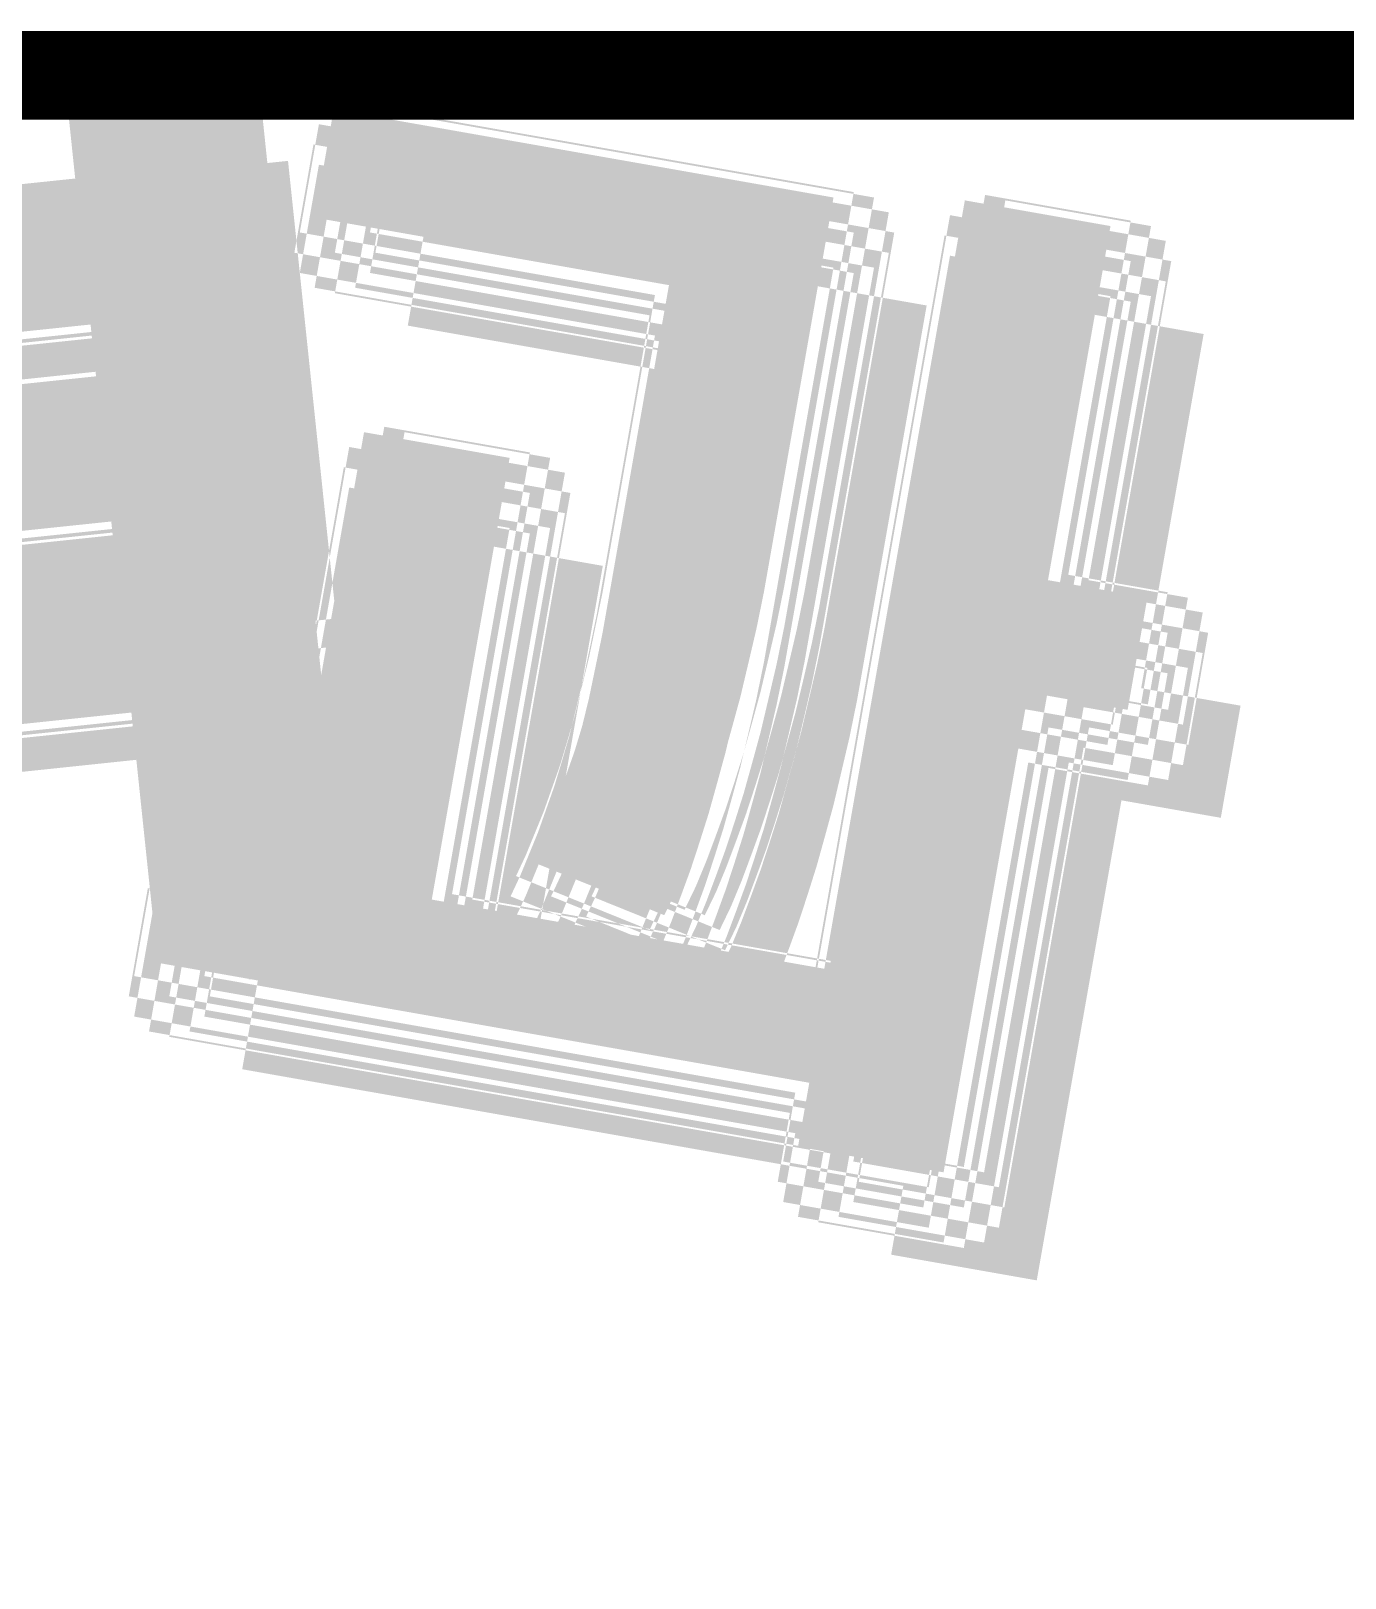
# Model space of a CAD drawing. Header units: millimetres. Extents: x 13 to 1587, y -16 to 1328.
# Drawn here: x 440.3 to 648, y 1062.5 to 1307 of the extents above; entities that cross this region are included whole.
import ezdxf

# ---------------------------------------------------------------- set-up
doc = ezdxf.new("R2010")
doc.units = ezdxf.units.MM
doc.layers.add('BC_데모', color=7, linetype='Continuous')

msp = doc.modelspace()

# ---------------------------------------------------------------- hatches: boundary and pattern name
at = {"layer": 'BC_데모', "true_color": 0x141414}
h = msp.add_hatch(color=250, dxfattribs=at)
h.paths.add_polyline_path([(424.47, 1266.65), (424.53, 1266.12), (452.07, 1269.01), (453.83, 1252.32), (424.43, 1249.23), (425.94, 1234.8), (455.34, 1237.89), (456.54, 1226.5), (476.14, 1228.56), (468.54, 1300.87), (448.94, 1298.81), (450.54, 1283.58), (424.32, 1280.82), (423, 1293.4), (362.6, 1287.06), (364.14, 1272.49), (405.06, 1276.79), (405.64, 1271.23), (405.72, 1266.68), (405.11, 1262.33), (403.82, 1258.05), (401.85, 1253.82), (399.07, 1249.65), (395.61, 1245.67), (391.59, 1241.9), (387.13, 1238.48), (382.23, 1235.42), (376.9, 1232.59), (371, 1230.09), (364.67, 1227.96), (370.46, 1216.11), (378.49, 1218.7), (385.81, 1221.74), (392.56, 1225), (398.61, 1228.58), (404.22, 1232.51), (409.13, 1236.78), (413.23, 1241.09), (416.76, 1245.75), (419.6, 1250.6), (421.86, 1255.79), (423.45, 1261.05)])
h.paths.add_polyline_path([(376.08, 1213.62), (377.6, 1199.19), (458.52, 1207.69), (462.32, 1171.54), (481.92, 1173.6), (476.6, 1224.19)])
h = msp.add_hatch(color=250, dxfattribs=at)
h.paths.add_polyline_path([(427.17, 1267.37), (427.23, 1266.84), (454.77, 1269.73), (456.53, 1253.05), (427.13, 1249.96), (428.64, 1235.52), (458.04, 1238.61), (459.24, 1227.22), (478.84, 1229.28), (471.24, 1301.59), (451.64, 1299.53), (453.24, 1284.3), (427.02, 1281.55), (425.7, 1294.13), (365.3, 1287.78), (366.84, 1273.21), (407.76, 1277.51), (408.34, 1271.95), (408.42, 1267.41), (407.81, 1263.06), (406.52, 1258.77), (404.55, 1254.55), (401.77, 1250.37), (398.31, 1246.39), (394.29, 1242.62), (389.83, 1239.21), (384.93, 1236.15), (379.6, 1233.31), (373.7, 1230.82), (367.37, 1228.68), (373.16, 1216.84), (381.19, 1219.42), (388.51, 1222.46), (395.26, 1225.72), (401.31, 1229.3), (406.92, 1233.24), (411.83, 1237.5), (415.93, 1241.82), (419.46, 1246.47), (422.3, 1251.32), (424.56, 1256.52), (426.15, 1261.77)])
h.paths.add_polyline_path([(378.78, 1214.35), (380.3, 1199.91), (461.22, 1208.42), (465.02, 1172.26), (484.62, 1174.32), (479.3, 1224.91)])
h = msp.add_hatch(color=250, dxfattribs=at)
h.paths.add_polyline_path([(429.87, 1266.65), (429.93, 1266.12), (457.47, 1269.01), (459.23, 1252.32), (429.83, 1249.23), (431.34, 1234.8), (460.74, 1237.89), (461.94, 1226.5), (481.54, 1228.56), (473.94, 1300.87), (454.34, 1298.81), (455.94, 1283.58), (429.72, 1280.82), (428.4, 1293.4), (368, 1287.06), (369.54, 1272.49), (410.46, 1276.79), (411.04, 1271.23), (411.12, 1266.68), (410.51, 1262.33), (409.22, 1258.05), (407.25, 1253.82), (404.47, 1249.65), (401.01, 1245.67), (396.99, 1241.9), (392.53, 1238.48), (387.63, 1235.42), (382.3, 1232.59), (376.4, 1230.09), (370.07, 1227.96), (375.86, 1216.11), (383.89, 1218.7), (391.21, 1221.74), (397.96, 1225), (404.01, 1228.58), (409.62, 1232.51), (414.53, 1236.78), (418.63, 1241.09), (422.16, 1245.75), (425, 1250.6), (427.26, 1255.79), (428.85, 1261.05)])
h.paths.add_polyline_path([(381.48, 1213.62), (383, 1199.19), (463.92, 1207.69), (467.72, 1171.54), (487.32, 1173.6), (482, 1224.19)])
h = msp.add_hatch(color=250, dxfattribs=at)
h.paths.add_polyline_path([(422.49, 1264.67), (422.55, 1264.14), (450.1, 1267.03), (451.85, 1250.35), (422.45, 1247.26), (423.97, 1232.82), (453.37, 1235.91), (454.57, 1224.52), (474.17, 1226.58), (466.57, 1298.89), (446.97, 1296.83), (448.57, 1281.6), (422.34, 1278.85), (421.02, 1291.43), (360.63, 1285.08), (362.16, 1270.51), (403.08, 1274.81), (403.67, 1269.25), (403.74, 1264.71), (403.13, 1260.36), (401.84, 1256.07), (399.87, 1251.85), (397.1, 1247.67), (393.63, 1243.69), (389.61, 1239.92), (385.15, 1236.51), (380.25, 1233.45), (374.92, 1230.61), (369.03, 1228.12), (362.69, 1225.98), (368.49, 1214.14), (376.52, 1216.72), (383.83, 1219.76), (390.58, 1223.02), (396.63, 1226.6), (402.25, 1230.54), (407.15, 1234.8), (411.25, 1239.12), (414.78, 1243.77), (417.62, 1248.62), (419.89, 1253.82), (421.48, 1259.07)])
h.paths.add_polyline_path([(374.1, 1211.65), (375.62, 1197.21), (456.54, 1205.72), (460.34, 1169.56), (479.94, 1171.62), (474.63, 1222.21)])
h = msp.add_hatch(color=250, dxfattribs=at)
h.paths.add_polyline_path([(431.85, 1264.67), (431.9, 1264.14), (459.45, 1267.03), (461.2, 1250.35), (431.8, 1247.26), (433.32, 1232.82), (462.72, 1235.91), (463.92, 1224.52), (483.52, 1226.58), (475.92, 1298.89), (456.32, 1296.83), (457.92, 1281.6), (431.7, 1278.85), (430.37, 1291.43), (369.98, 1285.08), (371.51, 1270.51), (412.44, 1274.81), (413.02, 1269.25), (413.1, 1264.71), (412.48, 1260.36), (411.19, 1256.07), (409.23, 1251.85), (406.45, 1247.67), (402.99, 1243.69), (398.96, 1239.92), (394.5, 1236.51), (389.6, 1233.45), (384.28, 1230.61), (378.38, 1228.12), (372.04, 1225.98), (377.84, 1214.14), (385.87, 1216.72), (393.18, 1219.76), (399.94, 1223.02), (405.99, 1226.6), (411.6, 1230.54), (416.51, 1234.8), (420.61, 1239.12), (424.13, 1243.77), (426.97, 1248.62), (429.24, 1253.82), (430.83, 1259.07)])
h.paths.add_polyline_path([(383.46, 1211.65), (384.97, 1197.21), (465.9, 1205.72), (469.7, 1169.56), (489.3, 1171.62), (483.98, 1222.21)])
h = msp.add_hatch(color=250, dxfattribs=at)
h.paths.add_polyline_path([(421.77, 1261.97), (421.83, 1261.44), (449.37, 1264.33), (451.13, 1247.65), (421.73, 1244.56), (423.24, 1230.12), (452.64, 1233.21), (453.84, 1221.82), (473.44, 1223.88), (465.84, 1296.19), (446.24, 1294.13), (447.84, 1278.9), (421.62, 1276.15), (420.3, 1288.73), (359.9, 1282.38), (361.44, 1267.81), (402.36, 1272.11), (402.94, 1266.55), (403.02, 1262.01), (402.41, 1257.66), (401.12, 1253.37), (399.15, 1249.15), (396.37, 1244.97), (392.91, 1240.99), (388.89, 1237.22), (384.43, 1233.81), (379.53, 1230.75), (374.2, 1227.91), (368.3, 1225.42), (361.97, 1223.28), (367.76, 1211.44), (375.79, 1214.02), (383.11, 1217.06), (389.86, 1220.32), (395.91, 1223.9), (401.52, 1227.84), (406.43, 1232.1), (410.53, 1236.42), (414.06, 1241.07), (416.9, 1245.92), (419.16, 1251.12), (420.75, 1256.37)])
h.paths.add_polyline_path([(373.38, 1208.95), (374.9, 1194.51), (455.82, 1203.02), (459.62, 1166.86), (479.22, 1168.92), (473.9, 1219.51)])
at = {"layer": 'BC_데모', "true_color": 0xffd90f}
h = msp.add_hatch(color=40, dxfattribs=at)
h.paths.add_polyline_path([(427.17, 1261.97), (427.23, 1261.44), (454.77, 1264.33), (456.53, 1247.65), (427.13, 1244.56), (428.64, 1230.12), (458.04, 1233.21), (459.24, 1221.82), (478.84, 1223.88), (471.24, 1296.19), (451.64, 1294.13), (453.24, 1278.9), (427.02, 1276.15), (425.7, 1288.73), (365.3, 1282.38), (366.84, 1267.81), (407.76, 1272.11), (408.34, 1266.55), (408.42, 1262.01), (407.81, 1257.66), (406.52, 1253.37), (404.55, 1249.15), (401.77, 1244.97), (398.31, 1240.99), (394.29, 1237.22), (389.83, 1233.81), (384.93, 1230.75), (379.6, 1227.91), (373.7, 1225.42), (367.37, 1223.28), (373.16, 1211.44), (381.19, 1214.02), (388.51, 1217.06), (395.26, 1220.32), (401.31, 1223.9), (406.92, 1227.84), (411.83, 1232.1), (415.93, 1236.42), (419.46, 1241.07), (422.3, 1245.92), (424.56, 1251.12), (426.15, 1256.37)])
h.paths.add_polyline_path([(378.78, 1208.95), (380.3, 1194.51), (461.22, 1203.02), (465.02, 1166.86), (484.62, 1168.92), (479.3, 1219.51)])
at = {"layer": 'BC_데모', "true_color": 0x141414}
h = msp.add_hatch(color=250, dxfattribs=at)
h.paths.add_polyline_path([(432.57, 1261.97), (432.63, 1261.44), (460.17, 1264.33), (461.93, 1247.65), (432.53, 1244.56), (434.04, 1230.12), (463.44, 1233.21), (464.64, 1221.82), (484.24, 1223.88), (476.64, 1296.19), (457.04, 1294.13), (458.64, 1278.9), (432.42, 1276.15), (431.1, 1288.73), (370.7, 1282.38), (372.24, 1267.81), (413.16, 1272.11), (413.74, 1266.55), (413.82, 1262.01), (413.21, 1257.66), (411.92, 1253.37), (409.95, 1249.15), (407.17, 1244.97), (403.71, 1240.99), (399.69, 1237.22), (395.23, 1233.81), (390.33, 1230.75), (385, 1227.91), (379.1, 1225.42), (372.77, 1223.28), (378.56, 1211.44), (386.59, 1214.02), (393.91, 1217.06), (400.66, 1220.32), (406.71, 1223.9), (412.32, 1227.84), (417.23, 1232.1), (421.33, 1236.42), (424.86, 1241.07), (427.7, 1245.92), (429.96, 1251.12), (431.55, 1256.37)])
h.paths.add_polyline_path([(384.18, 1208.95), (385.7, 1194.51), (466.62, 1203.02), (470.42, 1166.86), (490.02, 1168.92), (484.7, 1219.51)])
h = msp.add_hatch(color=250, dxfattribs=at)
h.paths.add_polyline_path([(422.49, 1259.27), (422.55, 1258.74), (450.1, 1261.63), (451.85, 1244.95), (422.45, 1241.86), (423.97, 1227.42), (453.37, 1230.51), (454.57, 1219.12), (474.17, 1221.18), (466.57, 1293.49), (446.97, 1291.43), (448.57, 1276.2), (422.34, 1273.45), (421.02, 1286.03), (360.63, 1279.68), (362.16, 1265.11), (403.08, 1269.41), (403.67, 1263.85), (403.74, 1259.31), (403.13, 1254.96), (401.84, 1250.67), (399.87, 1246.45), (397.1, 1242.27), (393.63, 1238.29), (389.61, 1234.52), (385.15, 1231.11), (380.25, 1228.05), (374.92, 1225.21), (369.03, 1222.72), (362.69, 1220.58), (368.49, 1208.74), (376.52, 1211.32), (383.83, 1214.36), (390.58, 1217.62), (396.63, 1221.2), (402.25, 1225.14), (407.15, 1229.4), (411.25, 1233.72), (414.78, 1238.37), (417.62, 1243.22), (419.89, 1248.42), (421.48, 1253.67)])
h.paths.add_polyline_path([(374.1, 1206.25), (375.62, 1191.81), (456.54, 1200.32), (460.34, 1164.16), (479.94, 1166.22), (474.63, 1216.81)])
h = msp.add_hatch(color=250, dxfattribs=at)
h.paths.add_polyline_path([(431.85, 1259.27), (431.9, 1258.74), (459.45, 1261.63), (461.2, 1244.95), (431.8, 1241.86), (433.32, 1227.42), (462.72, 1230.51), (463.92, 1219.12), (483.52, 1221.18), (475.92, 1293.49), (456.32, 1291.43), (457.92, 1276.2), (431.7, 1273.45), (430.37, 1286.03), (369.98, 1279.68), (371.51, 1265.11), (412.44, 1269.41), (413.02, 1263.85), (413.1, 1259.31), (412.48, 1254.96), (411.19, 1250.67), (409.23, 1246.45), (406.45, 1242.27), (402.99, 1238.29), (398.96, 1234.52), (394.5, 1231.11), (389.6, 1228.05), (384.28, 1225.21), (378.38, 1222.72), (372.04, 1220.58), (377.84, 1208.74), (385.87, 1211.32), (393.18, 1214.36), (399.94, 1217.62), (405.99, 1221.2), (411.6, 1225.14), (416.51, 1229.4), (420.61, 1233.72), (424.13, 1238.37), (426.97, 1243.22), (429.24, 1248.42), (430.83, 1253.67)])
h.paths.add_polyline_path([(383.46, 1206.25), (384.97, 1191.81), (465.9, 1200.32), (469.7, 1164.16), (489.3, 1166.22), (483.98, 1216.81)])
h = msp.add_hatch(color=250, dxfattribs=at)
h.paths.add_polyline_path([(488.18, 1294.6), (485.16, 1277.51), (541.28, 1267.61), (533.93, 1225.96), (532.97, 1220.52), (531.88, 1215.26), (530.85, 1210.31), (529.69, 1205.55), (528.59, 1201.1), (527.38, 1196.98), (526.23, 1193.18), (524.95, 1189.56), (523.67, 1185.94), (522.26, 1182.5), (520.85, 1179.06), (519.32, 1175.81), (540.41, 1167.28), (542.19, 1170.97), (543.86, 1175.01), (545.38, 1179.07), (546.92, 1183.28), (548.31, 1187.52), (549.75, 1192.08), (551.07, 1196.81), (552.41, 1201.7), (553.65, 1206.93), (554.95, 1212.47), (556.15, 1218.35), (557.22, 1224.42), (567.14, 1280.68)])
h.paths.add_polyline_path([(566.46, 1158.68), (503.67, 1169.75), (515.97, 1239.54), (492.97, 1243.6), (480.66, 1173.81), (462.01, 1177.1), (459, 1160), (563.45, 1141.58), (561.53, 1130.7), (584.53, 1126.65), (597.91, 1202.5), (613.61, 1199.73), (616.73, 1217.45), (601.03, 1220.22), (610.9, 1276.17), (587.89, 1280.23)])
h = msp.add_hatch(color=250, dxfattribs=at)
h.paths.add_polyline_path([(491.38, 1295.46), (488.36, 1278.36), (544.48, 1268.47), (537.13, 1226.82), (536.17, 1221.37), (535.08, 1216.12), (534.05, 1211.17), (532.89, 1206.41), (531.79, 1201.95), (530.58, 1197.84), (529.43, 1194.04), (528.15, 1190.42), (526.87, 1186.8), (525.46, 1183.36), (524.05, 1179.92), (522.52, 1176.66), (543.61, 1168.14), (545.39, 1171.83), (547.06, 1175.86), (548.58, 1179.92), (550.12, 1184.14), (551.51, 1188.38), (552.95, 1192.93), (554.27, 1197.67), (555.61, 1202.56), (556.85, 1207.79), (558.15, 1213.33), (559.35, 1219.21), (560.42, 1225.27), (570.34, 1281.54)])
h.paths.add_polyline_path([(569.66, 1159.54), (506.87, 1170.61), (519.17, 1240.4), (496.17, 1244.46), (483.86, 1174.67), (465.21, 1177.95), (462.2, 1160.86), (566.65, 1142.44), (564.73, 1131.56), (587.73, 1127.5), (601.11, 1203.35), (616.81, 1200.59), (619.93, 1218.31), (604.23, 1221.07), (614.1, 1277.03), (591.09, 1281.09)])
h = msp.add_hatch(color=250, dxfattribs=at)
h.paths.add_polyline_path([(494.58, 1294.6), (491.56, 1277.51), (547.68, 1267.61), (540.33, 1225.96), (539.37, 1220.52), (538.28, 1215.26), (537.25, 1210.31), (536.09, 1205.55), (534.99, 1201.1), (533.78, 1196.98), (532.63, 1193.18), (531.35, 1189.56), (530.07, 1185.94), (528.66, 1182.5), (527.25, 1179.06), (525.72, 1175.81), (546.81, 1167.28), (548.59, 1170.97), (550.26, 1175.01), (551.78, 1179.07), (553.32, 1183.28), (554.71, 1187.52), (556.15, 1192.08), (557.47, 1196.81), (558.81, 1201.7), (560.05, 1206.93), (561.35, 1212.47), (562.55, 1218.35), (563.62, 1224.42), (573.54, 1280.68)])
h.paths.add_polyline_path([(572.86, 1158.68), (510.07, 1169.75), (522.37, 1239.54), (499.37, 1243.6), (487.06, 1173.81), (468.41, 1177.1), (465.4, 1160), (569.85, 1141.58), (567.93, 1130.7), (590.93, 1126.65), (604.31, 1202.5), (620.01, 1199.73), (623.13, 1217.45), (607.43, 1220.22), (617.3, 1276.17), (594.29, 1280.23)])
h = msp.add_hatch(color=250, dxfattribs=at)
h.paths.add_polyline_path([(424.47, 1257.29), (424.53, 1256.76), (452.07, 1259.66), (453.83, 1242.97), (424.43, 1239.88), (425.94, 1225.44), (455.34, 1228.53), (456.54, 1217.14), (476.14, 1219.21), (468.54, 1291.52), (448.94, 1289.46), (450.54, 1274.23), (424.32, 1271.47), (423, 1284.05), (362.6, 1277.7), (364.14, 1263.14), (405.06, 1267.44), (405.64, 1261.87), (405.72, 1257.33), (405.11, 1252.98), (403.82, 1248.69), (401.85, 1244.47), (399.07, 1240.3), (395.61, 1236.32), (391.59, 1232.55), (387.13, 1229.13), (382.23, 1226.07), (376.9, 1223.24), (371, 1220.74), (364.67, 1218.6), (370.46, 1206.76), (378.49, 1209.34), (385.81, 1212.39), (392.56, 1215.64), (398.61, 1219.22), (404.22, 1223.16), (409.13, 1227.43), (413.23, 1231.74), (416.76, 1236.4), (419.6, 1241.25), (421.86, 1246.44), (423.45, 1251.7)])
h.paths.add_polyline_path([(376.08, 1204.27), (377.6, 1189.83), (458.52, 1198.34), (462.32, 1162.18), (481.92, 1164.24), (476.6, 1214.83)])
h = msp.add_hatch(color=250, dxfattribs=at)
h.paths.add_polyline_path([(427.17, 1256.57), (427.23, 1256.04), (454.77, 1258.93), (456.53, 1242.25), (427.13, 1239.16), (428.64, 1224.72), (458.04, 1227.81), (459.24, 1216.42), (478.84, 1218.48), (471.24, 1290.79), (451.64, 1288.73), (453.24, 1273.5), (427.02, 1270.75), (425.7, 1283.33), (365.3, 1276.98), (366.84, 1262.41), (407.76, 1266.71), (408.34, 1261.15), (408.42, 1256.61), (407.81, 1252.26), (406.52, 1247.97), (404.55, 1243.75), (401.77, 1239.57), (398.31, 1235.59), (394.29, 1231.82), (389.83, 1228.41), (384.93, 1225.35), (379.6, 1222.51), (373.7, 1220.02), (367.37, 1217.88), (373.16, 1206.04), (381.19, 1208.62), (388.51, 1211.66), (395.26, 1214.92), (401.31, 1218.5), (406.92, 1222.44), (411.83, 1226.7), (415.93, 1231.02), (419.46, 1235.67), (422.3, 1240.52), (424.56, 1245.72), (426.15, 1250.97)])
h.paths.add_polyline_path([(378.78, 1203.55), (380.3, 1189.11), (461.22, 1197.62), (465.02, 1161.46), (484.62, 1163.52), (479.3, 1214.11)])
h = msp.add_hatch(color=250, dxfattribs=at)
h.paths.add_polyline_path([(429.87, 1257.29), (429.93, 1256.76), (457.47, 1259.66), (459.23, 1242.97), (429.83, 1239.88), (431.34, 1225.44), (460.74, 1228.53), (461.94, 1217.14), (481.54, 1219.21), (473.94, 1291.52), (454.34, 1289.46), (455.94, 1274.23), (429.72, 1271.47), (428.4, 1284.05), (368, 1277.7), (369.54, 1263.14), (410.46, 1267.44), (411.04, 1261.87), (411.12, 1257.33), (410.51, 1252.98), (409.22, 1248.69), (407.25, 1244.47), (404.47, 1240.3), (401.01, 1236.32), (396.99, 1232.55), (392.53, 1229.13), (387.63, 1226.07), (382.3, 1223.24), (376.4, 1220.74), (370.07, 1218.6), (375.86, 1206.76), (383.89, 1209.34), (391.21, 1212.39), (397.96, 1215.64), (404.01, 1219.22), (409.62, 1223.16), (414.53, 1227.43), (418.63, 1231.74), (422.16, 1236.4), (425, 1241.25), (427.26, 1246.44), (428.85, 1251.7)])
h.paths.add_polyline_path([(381.48, 1204.27), (383, 1189.83), (463.92, 1198.34), (467.72, 1162.18), (487.32, 1164.24), (482, 1214.83)])
h = msp.add_hatch(color=250, dxfattribs=at)
h.paths.add_polyline_path([(485.84, 1292.26), (482.82, 1275.16), (538.93, 1265.27), (531.59, 1223.62), (530.63, 1218.17), (529.54, 1212.92), (528.51, 1207.97), (527.35, 1203.21), (526.24, 1198.75), (525.04, 1194.64), (523.89, 1190.84), (522.61, 1187.22), (521.33, 1183.6), (519.92, 1180.16), (518.51, 1176.72), (516.98, 1173.46), (538.07, 1164.94), (539.84, 1168.63), (541.52, 1172.66), (543.03, 1176.72), (544.58, 1180.94), (545.97, 1185.18), (547.41, 1189.73), (548.73, 1194.47), (550.07, 1199.36), (551.31, 1204.59), (552.61, 1210.13), (553.81, 1216.01), (554.88, 1222.07), (564.8, 1278.34)])
h.paths.add_polyline_path([(564.12, 1156.34), (501.32, 1167.41), (513.63, 1237.2), (490.63, 1241.26), (478.32, 1171.47), (459.67, 1174.75), (456.65, 1157.66), (561.1, 1139.24), (559.19, 1128.36), (582.19, 1124.3), (595.56, 1200.15), (611.26, 1197.39), (614.39, 1215.11), (598.69, 1217.87), (608.55, 1273.83), (585.55, 1277.89)])
h = msp.add_hatch(color=250, dxfattribs=at)
h.paths.add_polyline_path([(496.92, 1292.26), (493.91, 1275.16), (550.02, 1265.27), (542.67, 1223.62), (541.71, 1218.17), (540.63, 1212.92), (539.59, 1207.97), (538.43, 1203.21), (537.33, 1198.75), (536.12, 1194.64), (534.97, 1190.84), (533.69, 1187.22), (532.41, 1183.6), (531, 1180.16), (529.6, 1176.72), (528.06, 1173.46), (549.15, 1164.94), (550.93, 1168.63), (552.6, 1172.66), (554.12, 1176.72), (555.66, 1180.94), (557.05, 1185.18), (558.5, 1189.73), (559.81, 1194.47), (561.15, 1199.36), (562.4, 1204.59), (563.69, 1210.13), (564.89, 1216.01), (565.96, 1222.07), (575.88, 1278.34)])
h.paths.add_polyline_path([(575.2, 1156.34), (512.41, 1167.41), (524.71, 1237.2), (501.71, 1241.26), (489.41, 1171.47), (470.75, 1174.75), (467.74, 1157.66), (572.19, 1139.24), (570.27, 1128.36), (593.27, 1124.3), (606.65, 1200.15), (622.35, 1197.39), (625.47, 1215.11), (609.77, 1217.87), (619.64, 1273.83), (596.64, 1277.89)])
h = msp.add_hatch(color=250, dxfattribs=at)
h.paths.add_polyline_path([(484.98, 1289.06), (481.96, 1271.96), (538.08, 1262.07), (530.73, 1220.42), (529.77, 1214.97), (528.68, 1209.72), (527.65, 1204.77), (526.49, 1200.01), (525.39, 1195.55), (524.18, 1191.44), (523.03, 1187.64), (521.75, 1184.02), (520.47, 1180.4), (519.06, 1176.96), (517.65, 1173.52), (516.12, 1170.26), (537.21, 1161.74), (538.99, 1165.43), (540.66, 1169.46), (542.18, 1173.52), (543.72, 1177.74), (545.11, 1181.98), (546.55, 1186.53), (547.87, 1191.27), (549.21, 1196.16), (550.45, 1201.39), (551.75, 1206.93), (552.95, 1212.81), (554.02, 1218.87), (563.94, 1275.14)])
h.paths.add_polyline_path([(563.26, 1153.14), (500.47, 1164.21), (512.77, 1234), (489.77, 1238.06), (477.46, 1168.27), (458.81, 1171.55), (455.8, 1154.46), (560.25, 1136.04), (558.33, 1125.16), (581.33, 1121.1), (594.71, 1196.95), (610.41, 1194.19), (613.53, 1211.91), (597.83, 1214.67), (607.7, 1270.63), (584.69, 1274.69)])
at = {"layer": 'BC_데모', "true_color": 0xffd90f}
h = msp.add_hatch(color=40, dxfattribs=at)
h.paths.add_polyline_path([(491.38, 1289.06), (488.36, 1271.96), (544.48, 1262.07), (537.13, 1220.42), (536.17, 1214.97), (535.08, 1209.72), (534.05, 1204.77), (532.89, 1200.01), (531.79, 1195.55), (530.58, 1191.44), (529.43, 1187.64), (528.15, 1184.02), (526.87, 1180.4), (525.46, 1176.96), (524.05, 1173.52), (522.52, 1170.26), (543.61, 1161.74), (545.39, 1165.43), (547.06, 1169.46), (548.58, 1173.52), (550.12, 1177.74), (551.51, 1181.98), (552.95, 1186.53), (554.27, 1191.27), (555.61, 1196.16), (556.85, 1201.39), (558.15, 1206.93), (559.35, 1212.81), (560.42, 1218.87), (570.34, 1275.14)])
h.paths.add_polyline_path([(569.66, 1153.14), (506.87, 1164.21), (519.17, 1234), (496.17, 1238.06), (483.86, 1168.27), (465.21, 1171.55), (462.2, 1154.46), (566.65, 1136.04), (564.73, 1125.16), (587.73, 1121.1), (601.11, 1196.95), (616.81, 1194.19), (619.93, 1211.91), (604.23, 1214.67), (614.1, 1270.63), (591.09, 1274.69)])
at = {"layer": 'BC_데모', "true_color": 0x141414}
h = msp.add_hatch(color=250, dxfattribs=at)
h.paths.add_polyline_path([(497.78, 1289.06), (494.76, 1271.96), (550.88, 1262.07), (543.53, 1220.42), (542.57, 1214.97), (541.48, 1209.72), (540.45, 1204.77), (539.29, 1200.01), (538.19, 1195.55), (536.98, 1191.44), (535.83, 1187.64), (534.55, 1184.02), (533.27, 1180.4), (531.86, 1176.96), (530.45, 1173.52), (528.92, 1170.26), (550.01, 1161.74), (551.79, 1165.43), (553.46, 1169.46), (554.98, 1173.52), (556.52, 1177.74), (557.91, 1181.98), (559.35, 1186.53), (560.67, 1191.27), (562.01, 1196.16), (563.25, 1201.39), (564.55, 1206.93), (565.75, 1212.81), (566.82, 1218.87), (576.74, 1275.14)])
h.paths.add_polyline_path([(576.06, 1153.14), (513.27, 1164.21), (525.57, 1234), (502.57, 1238.06), (490.26, 1168.27), (471.61, 1171.55), (468.6, 1154.46), (573.05, 1136.04), (571.13, 1125.16), (594.13, 1121.1), (607.51, 1196.95), (623.21, 1194.19), (626.33, 1211.91), (610.63, 1214.67), (620.5, 1270.63), (597.49, 1274.69)])
at = {"layer": 'BC_데모', "true_color": 0xc81e1e}
h = msp.add_hatch(color=22, dxfattribs=at)
h.paths.add_polyline_path([(436.89, 1252.25), (436.95, 1251.72), (464.49, 1254.61), (466.25, 1237.93), (436.85, 1234.84), (438.36, 1220.4), (467.76, 1223.49), (468.96, 1212.1), (488.56, 1214.16), (480.96, 1286.47), (461.36, 1284.41), (462.96, 1269.18), (436.74, 1266.43), (435.42, 1279.01), (375.02, 1272.66), (376.56, 1258.09), (417.48, 1262.39), (418.06, 1256.83), (418.14, 1252.29), (417.53, 1247.94), (416.24, 1243.65), (414.27, 1239.43), (411.49, 1235.25), (408.03, 1231.27), (404.01, 1227.5), (399.55, 1224.09), (394.65, 1221.03), (389.32, 1218.19), (383.42, 1215.7), (377.09, 1213.56), (382.88, 1201.72), (390.91, 1204.3), (398.23, 1207.34), (404.98, 1210.6), (411.03, 1214.18), (416.64, 1218.12), (421.55, 1222.38), (425.65, 1226.7), (429.18, 1231.35), (432.02, 1236.2), (434.28, 1241.4), (435.87, 1246.65)])
h.paths.add_polyline_path([(388.5, 1199.23), (390.02, 1184.79), (470.94, 1193.3), (474.74, 1157.14), (494.34, 1159.2), (489.02, 1209.79)])
at = {"layer": 'BC_데모', "true_color": 0x141414}
h = msp.add_hatch(color=250, dxfattribs=at)
h.paths.add_polyline_path([(485.84, 1285.86), (482.82, 1268.76), (538.93, 1258.87), (531.59, 1217.22), (530.63, 1211.77), (529.54, 1206.52), (528.51, 1201.57), (527.35, 1196.81), (526.24, 1192.35), (525.04, 1188.24), (523.89, 1184.44), (522.61, 1180.82), (521.33, 1177.2), (519.92, 1173.76), (518.51, 1170.32), (516.98, 1167.06), (538.07, 1158.54), (539.84, 1162.23), (541.52, 1166.26), (543.03, 1170.32), (544.58, 1174.54), (545.97, 1178.78), (547.41, 1183.33), (548.73, 1188.07), (550.07, 1192.96), (551.31, 1198.19), (552.61, 1203.73), (553.81, 1209.61), (554.88, 1215.67), (564.8, 1271.94)])
h.paths.add_polyline_path([(564.12, 1149.94), (501.32, 1161.01), (513.63, 1230.8), (490.63, 1234.86), (478.32, 1165.07), (459.67, 1168.35), (456.65, 1151.26), (561.1, 1132.84), (559.19, 1121.96), (582.19, 1117.9), (595.56, 1193.75), (611.26, 1190.99), (614.39, 1208.71), (598.69, 1211.47), (608.55, 1267.43), (585.55, 1271.49)])
h = msp.add_hatch(color=250, dxfattribs=at)
h.paths.add_polyline_path([(496.92, 1285.86), (493.91, 1268.76), (550.02, 1258.87), (542.67, 1217.22), (541.71, 1211.77), (540.63, 1206.52), (539.59, 1201.57), (538.43, 1196.81), (537.33, 1192.35), (536.12, 1188.24), (534.97, 1184.44), (533.69, 1180.82), (532.41, 1177.2), (531, 1173.76), (529.6, 1170.32), (528.06, 1167.06), (549.15, 1158.54), (550.93, 1162.23), (552.6, 1166.26), (554.12, 1170.32), (555.66, 1174.54), (557.05, 1178.78), (558.5, 1183.33), (559.81, 1188.07), (561.15, 1192.96), (562.4, 1198.19), (563.69, 1203.73), (564.89, 1209.61), (565.96, 1215.67), (575.88, 1271.94)])
h.paths.add_polyline_path([(575.2, 1149.94), (512.41, 1161.01), (524.71, 1230.8), (501.71, 1234.86), (489.41, 1165.07), (470.75, 1168.35), (467.74, 1151.26), (572.19, 1132.84), (570.27, 1121.96), (593.27, 1117.9), (606.65, 1193.75), (622.35, 1190.99), (625.47, 1208.71), (609.77, 1211.47), (619.64, 1267.43), (596.64, 1271.49)])
h = msp.add_hatch(color=250, dxfattribs=at)
h.paths.add_polyline_path([(488.18, 1283.52), (485.16, 1266.42), (541.28, 1256.53), (533.93, 1214.87), (532.97, 1209.43), (531.88, 1204.18), (530.85, 1199.23), (529.69, 1194.47), (528.59, 1190.01), (527.38, 1185.9), (526.23, 1182.09), (524.95, 1178.47), (523.67, 1174.85), (522.26, 1171.42), (520.85, 1167.98), (519.32, 1164.72), (540.41, 1156.19), (542.19, 1159.89), (543.86, 1163.92), (545.38, 1167.98), (546.92, 1172.2), (548.31, 1176.44), (549.75, 1180.99), (551.07, 1185.73), (552.41, 1190.62), (553.65, 1195.85), (554.95, 1201.39), (556.15, 1207.27), (557.22, 1213.33), (567.14, 1269.6)])
h.paths.add_polyline_path([(566.46, 1147.59), (503.67, 1158.67), (515.97, 1228.46), (492.97, 1232.51), (480.66, 1162.72), (462.01, 1166.01), (459, 1148.91), (563.45, 1130.5), (561.53, 1119.62), (584.53, 1115.56), (597.91, 1191.41), (613.61, 1188.64), (616.73, 1206.36), (601.03, 1209.13), (610.9, 1265.09), (587.89, 1269.14)])
h = msp.add_hatch(color=250, dxfattribs=at)
h.paths.add_polyline_path([(494.58, 1283.52), (491.56, 1266.42), (547.68, 1256.53), (540.33, 1214.87), (539.37, 1209.43), (538.28, 1204.18), (537.25, 1199.23), (536.09, 1194.47), (534.99, 1190.01), (533.78, 1185.9), (532.63, 1182.09), (531.35, 1178.47), (530.07, 1174.85), (528.66, 1171.42), (527.25, 1167.98), (525.72, 1164.72), (546.81, 1156.19), (548.59, 1159.89), (550.26, 1163.92), (551.78, 1167.98), (553.32, 1172.2), (554.71, 1176.44), (556.15, 1180.99), (557.47, 1185.73), (558.81, 1190.62), (560.05, 1195.85), (561.35, 1201.39), (562.55, 1207.27), (563.62, 1213.33), (573.54, 1269.6)])
h.paths.add_polyline_path([(572.86, 1147.59), (510.07, 1158.67), (522.37, 1228.46), (499.37, 1232.51), (487.06, 1162.72), (468.41, 1166.01), (465.4, 1148.91), (569.85, 1130.5), (567.93, 1119.62), (590.93, 1115.56), (604.31, 1191.41), (620.01, 1188.64), (623.13, 1206.36), (607.43, 1209.13), (617.3, 1265.09), (594.29, 1269.14)])
h = msp.add_hatch(color=250, dxfattribs=at)
h.paths.add_polyline_path([(491.38, 1282.66), (488.36, 1265.56), (544.48, 1255.67), (537.13, 1214.02), (536.17, 1208.57), (535.08, 1203.32), (534.05, 1198.37), (532.89, 1193.61), (531.79, 1189.15), (530.58, 1185.04), (529.43, 1181.24), (528.15, 1177.62), (526.87, 1174), (525.46, 1170.56), (524.05, 1167.12), (522.52, 1163.86), (543.61, 1155.34), (545.39, 1159.03), (547.06, 1163.06), (548.58, 1167.12), (550.12, 1171.34), (551.51, 1175.58), (552.95, 1180.13), (554.27, 1184.87), (555.61, 1189.76), (556.85, 1194.99), (558.15, 1200.53), (559.35, 1206.41), (560.42, 1212.47), (570.34, 1268.74)])
h.paths.add_polyline_path([(569.66, 1146.74), (506.87, 1157.81), (519.17, 1227.6), (496.17, 1231.66), (483.86, 1161.87), (465.21, 1165.15), (462.2, 1148.06), (566.65, 1129.64), (564.73, 1118.76), (587.73, 1114.7), (601.11, 1190.55), (616.81, 1187.79), (619.93, 1205.51), (604.23, 1208.27), (614.1, 1264.23), (591.09, 1268.29)])
at = {"layer": 'BC_데모', "true_color": 0xc81e1e}
h = msp.add_hatch(color=22, dxfattribs=at)
h.paths.add_polyline_path([(502.9, 1277.54), (499.88, 1260.44), (556, 1250.55), (548.65, 1208.9), (547.69, 1203.45), (546.6, 1198.2), (545.57, 1193.25), (544.41, 1188.49), (543.31, 1184.03), (542.1, 1179.92), (540.95, 1176.12), (539.67, 1172.5), (538.39, 1168.88), (536.98, 1165.44), (535.57, 1162), (534.04, 1158.74), (555.13, 1150.22), (556.91, 1153.91), (558.58, 1157.94), (560.1, 1162), (561.64, 1166.22), (563.03, 1170.46), (564.47, 1175.01), (565.79, 1179.75), (567.13, 1184.64), (568.37, 1189.87), (569.67, 1195.41), (570.87, 1201.29), (571.94, 1207.35), (581.86, 1263.62)])
h.paths.add_polyline_path([(581.18, 1141.62), (518.39, 1152.69), (530.69, 1222.48), (507.69, 1226.54), (495.38, 1156.75), (476.73, 1160.03), (473.72, 1142.94), (578.17, 1124.52), (576.25, 1113.64), (599.25, 1109.58), (612.63, 1185.43), (628.33, 1182.67), (631.45, 1200.39), (615.75, 1203.15), (625.62, 1259.11), (602.61, 1263.17)])

# ---------------------------------------------------------------- linework, layer by layer
at = {"layer": 'BC_데모', "color": 254, "true_color": 0xe6e6e6, "const_width": 14}
msp.add_lwpolyline([(20, 0), (1580, 0), (1580, 1300), (20, 1300)], close=True, dxfattribs=at)

doc.saveas('drawing.dxf')
